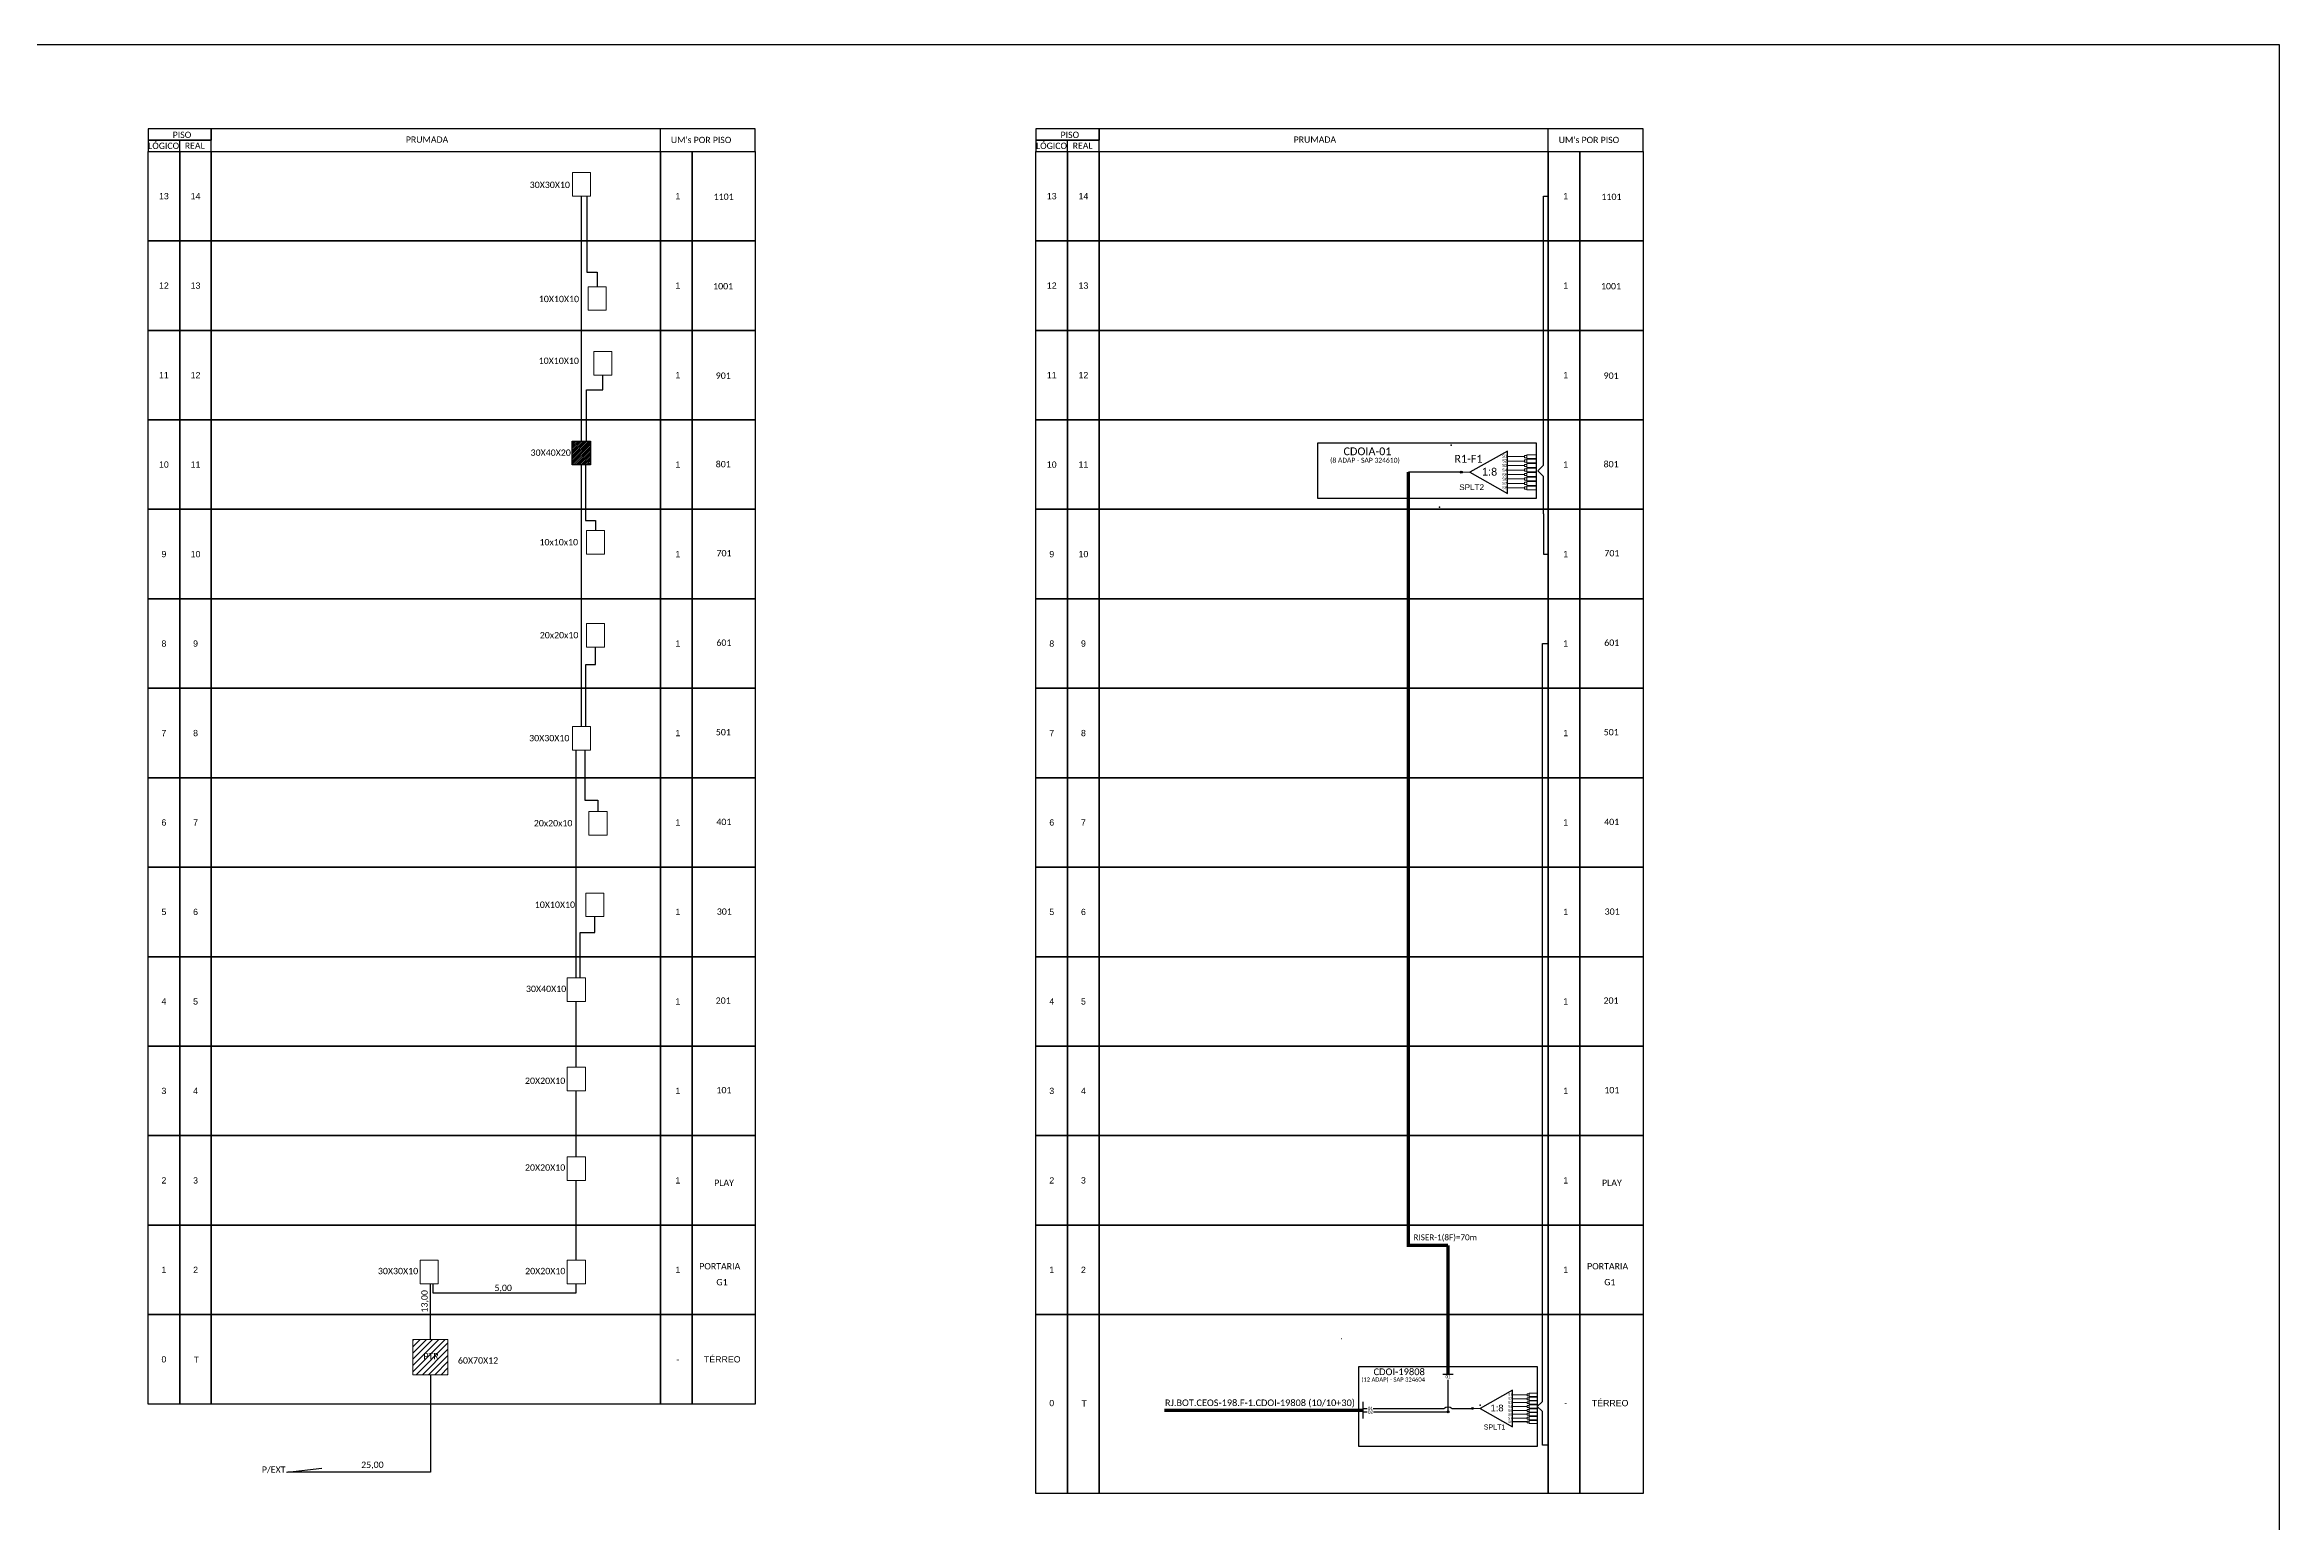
# Model space of a CAD drawing. Header units: metres. Extents: x 79.8 to 138.8, y 35.5 to 77.2.
# Drawn here: x 106.5 to 138.83, y 55.84 to 77.23 of the extents above; entities that cross this region are included whole.
import ezdxf
from ezdxf.enums import TextEntityAlignment as Align

# ---------------------------------------------------------------- set-up
doc = ezdxf.new("R2010")
doc.units = ezdxf.units.M
doc.layers.add('40.1-ETIQUETAS', color=1, linetype='Continuous', lineweight=20)
doc.layers.add('EXTRA', color=50, linetype='Continuous', plot=False)
doc.styles.add('ARIAL', font='arial.ttf')
doc.styles.get("Standard").update_dxf_attribs({"font": 'arial.ttf'})
doc.styles.add('WMF-Calibri0', font='calibri.ttf')
doc.linetypes.add('RESERVA', pattern='A,0.5,-0.15,["RESERVA",Standard,S=0.18,R=0,X=0,Y=-0.1],-1.3', length=1.95)

# ---------------------------------------------------------------- blocks, each defined once
blk = doc.blocks.new('A$C415C251F')
at = {"color": 3}
blk.add_point((0, 0), dxfattribs=at)
blk = doc.blocks.new('LEG_CDOIA8_C-SPLT_DIR')
at = {"color": 3}
blk.add_blockref('A$C415C251F', (0, 0), dxfattribs=at)
at = {"color": 1, "style": 'WMF-Calibri0', "flags": 4}
blk.add_attdef('CDO', (-26.84, -2.61), '', height=2, dxfattribs=at)
blk.add_attdef('MODELO', text='', height=1.5, dxfattribs=at).set_placement((-22.23, -4.54), align=Align.CENTER)
at = {"style": 'ARIAL', "flags": 4}
blk.add_attdef('SPLITAGEM', text='', height=1.5, dxfattribs=at).set_placement((-18.36, -12.59), align=Align.CENTER)
blk = doc.blocks.new('SPLITTER_')
blk.add_point((0, 0))
at = {"style": 'ARIAL', "flags": 4}
blk.add_attdef('SPLT', (0, -3.26), '', height=1.5, dxfattribs=at)
blk = doc.blocks.new('SPLT_1-8_SC-APC')
at = {"color": 1}
blk.add_lwpolyline([(-7.37, -2.1), (-17.04, -7.55), (-7.37, -13), (-7.37, -2.1)], dxfattribs=at)
at = {"color": 3, "lineweight": 0}
for points in [[(-2.99, -3.51), (-7.37, -3.51)], [(-7.37, -4.66), (-2.99, -4.66)], [(-2.41, -3.02), (-2.41, -4)], [(-2.41, -3.02), (0, -3.02)], [(-2.41, -4), (0, -4)], [(-2.41, -4.17), (-2.41, -5.16)], [(-2.41, -4.17), (0, -4.17)], [(-2.41, -5.16), (0, -5.16)], [(-2.41, -5.32), (-2.41, -6.31)], [(-2.41, -5.32), (0, -5.32)], [(-7.37, -5.82), (-2.99, -5.82)], [(-7.37, -6.97), (-2.99, -6.97)], [(-7.37, -8.12), (-2.99, -8.12)], [(-7.37, -9.28), (-2.99, -9.28)], [(-7.37, -10.43), (-2.99, -10.43)], [(-2.41, -6.31), (0, -6.31)], [(-2.41, -6.48), (-2.41, -7.46)], [(-2.41, -6.48), (0, -6.48)], [(-2.41, -7.46), (0, -7.46)], [(-2.41, -7.63), (-2.41, -8.62)], [(-2.41, -7.63), (0, -7.63)], [(-2.41, -8.62), (0, -8.62)], [(-2.41, -8.78), (-2.41, -9.77)], [(-2.41, -8.78), (0, -8.78)], [(-2.41, -9.77), (0, -9.77)], [(-2.41, -9.94), (-2.41, -10.92)], [(-2.41, -9.94), (0, -9.94)], [(-2.41, -10.92), (0, -10.92)], [(-2.41, -11.09), (-2.41, -12.08)], [(-2.41, -11.09), (0, -11.09)], [(-7.37, -11.58), (-2.99, -11.58)], [(-2.41, -12.08), (0, -12.08)]]:
    blk.add_lwpolyline(points, dxfattribs=at)
for points in [[(-2.99, -3.22), (-2.41, -3.22), (-2.41, -3.8), (-2.99, -3.8)], [(-2.99, -4.38), (-2.41, -4.38), (-2.41, -4.95), (-2.99, -4.95)], [(-2.99, -5.53), (-2.41, -5.53), (-2.41, -6.1), (-2.99, -6.1)], [(-2.99, -6.68), (-2.41, -6.68), (-2.41, -7.26), (-2.99, -7.26)], [(-2.99, -7.84), (-2.41, -7.84), (-2.41, -8.41), (-2.99, -8.41)], [(-2.99, -8.99), (-2.41, -8.99), (-2.41, -9.56), (-2.99, -9.56)], [(-2.99, -10.14), (-2.41, -10.14), (-2.41, -10.72), (-2.99, -10.72)], [(-2.99, -11.3), (-2.41, -11.3), (-2.41, -11.87), (-2.99, -11.87)]]:
    blk.add_lwpolyline(points, close=True, dxfattribs=at)
at = {"color": 1, "lineweight": 0}
blk.add_lwpolyline([(-17.04, -7.55), (-19.26, -7.55)], dxfattribs=at)
at = {"color": 1, "style": 'ARIAL'}
for s, height, p in [('S1', 0.75, (-8.74, -3.78)), ('S2', 0.75, (-8.74, -4.97)), ('S3', 0.75, (-8.74, -6.18)), ('1:8', 2, (-13.91, -8.4)), ('S4', 0.75, (-8.74, -7.36)), ('S5', 0.75, (-8.74, -8.57)), ('S6', 0.75, (-8.74, -9.69)), ('S7', 0.75, (-8.74, -10.78)), ('S8', 0.75, (-8.74, -11.9))]:
    blk.add_text(s, height=height, dxfattribs=at).set_placement(p)

msp = doc.modelspace()

# ---------------------------------------------------------------- hatches: boundary and pattern name
h = msp.add_hatch(color=3)
h.dxf.hatch_style = 1
edge = h.paths.add_edge_path()
edge.add_arc((126.991, 71.04), 0.0144, 0, 360)
at = {"linetype": 'Continuous'}
h = msp.add_hatch(dxfattribs=at)
h.set_pattern_fill('ANSI31', color=1, scale=0.020077, style=0)
h.set_pattern_definition([(45, (20.48589, 1.9295), (-0.0450746, 0.0450746), [])])
h.paths.add_polyline_path([(112.077, 58.484), (111.824, 58.484), (111.824, 57.976), (112.331, 57.976), (112.331, 58.484)])
h.paths.add_polyline_path([(111.986, 58.189), (112.19, 58.189), (112.19, 58.3), (111.986, 58.3)], flags=24)
h = msp.add_hatch(color=3)
h.dxf.hatch_style = 1
edge = h.paths.add_edge_path()
edge.add_arc((126.8, 57.439), 0.0125, 0, 360)
h = msp.add_hatch(color=3)
h.dxf.hatch_style = 1
edge = h.paths.add_edge_path()
edge.add_arc((127.154, 57.488), 0.0125, 0, 360)
at = {"layer": 'EXTRA'}
h = msp.add_hatch(dxfattribs=at)
h.set_pattern_fill('ANSI31', color=1, scale=0.145334, style=0)
h.set_pattern_definition([(45, (209.996991, 21.601302), (-0.0128458156, 0.0128458156), [])])
h.paths.add_polyline_path([(114.393, 71.489), (114.129, 71.489), (114.129, 71.146), (114.393, 71.146)])

# ---------------------------------------------------------------- linework, layer by layer
at = {"color": 3}
for p, q in [((125.567, 57.488), (125.63, 57.488)), ((126.052, 57.488), (126.739, 57.488)), ((126.86, 57.488), (126.972, 57.488)), ((126.972, 57.488), (127.005, 57.488))]:
    msp.add_line(p, q, dxfattribs=at)
at = {"color": 7}
msp.add_lwpolyline([(79.787, 35.527), (138.826, 35.527), (138.826, 77.225), (79.787, 77.225)], close=True, dxfattribs=at)
at = {"color": 0}
for points in [[(107.992, 75.843), (108.907, 75.843), (108.907, 76.005), (107.992, 76.005)], [(120.837, 75.843), (121.752, 75.843), (121.752, 76.005), (120.837, 76.005)], [(107.992, 75.68), (108.907, 75.68), (108.907, 75.843), (107.992, 75.843)], [(120.837, 75.68), (121.752, 75.68), (121.752, 75.843), (120.837, 75.843)]]:
    msp.add_lwpolyline(points, close=True, dxfattribs=at)
for points in [[(108.907, 75.68), (116.777, 75.68), (116.777, 76.005), (108.907, 76.005), (108.907, 76.005), (108.907, 75.843)], [(115.404, 75.68), (115.404, 76.005)], [(121.752, 75.68), (129.622, 75.68), (129.622, 76.005), (121.752, 76.005), (121.752, 76.005), (121.752, 75.843)], [(128.249, 75.68), (128.249, 76.005)], [(108.45, 75.68), (108.45, 75.843)], [(121.295, 75.68), (121.295, 75.843)]]:
    msp.add_lwpolyline(points)
for points in [[(107.992, 75.68), (108.45, 75.68), (108.45, 74.385), (107.992, 74.385)], [(108.45, 75.68), (108.907, 75.68), (108.907, 74.385), (108.45, 74.385)], [(108.907, 75.68), (115.404, 75.68), (115.404, 74.385), (108.907, 74.385)], [(115.404, 75.68), (115.862, 75.68), (115.862, 74.385), (115.404, 74.385)], [(115.862, 75.68), (116.777, 75.68), (116.777, 74.385), (115.862, 74.385)], [(120.837, 75.68), (121.295, 75.68), (121.295, 74.385), (120.837, 74.385)], [(121.295, 75.68), (121.752, 75.68), (121.752, 74.385), (121.295, 74.385)], [(121.752, 75.68), (128.25, 75.68), (128.25, 74.385), (121.752, 74.385)], [(128.25, 75.68), (128.707, 75.68), (128.707, 74.385), (128.25, 74.385)], [(128.707, 75.68), (129.622, 75.68), (129.622, 74.385), (128.707, 74.385)], [(107.992, 74.385), (108.45, 74.385), (108.45, 73.09), (107.992, 73.09)], [(108.45, 74.385), (108.907, 74.385), (108.907, 73.09), (108.45, 73.09)], [(108.907, 74.385), (115.404, 74.385), (115.404, 73.09), (108.907, 73.09)], [(115.404, 74.385), (115.862, 74.385), (115.862, 73.09), (115.404, 73.09)], [(115.862, 74.385), (116.777, 74.385), (116.777, 73.09), (115.862, 73.09)], [(120.837, 74.385), (121.295, 74.385), (121.295, 73.09), (120.837, 73.09)], [(121.295, 74.385), (121.752, 74.385), (121.752, 73.09), (121.295, 73.09)], [(121.752, 74.385), (128.25, 74.385), (128.25, 73.09), (121.752, 73.09)], [(128.25, 74.385), (128.707, 74.385), (128.707, 73.09), (128.25, 73.09)], [(128.707, 74.385), (129.622, 74.385), (129.622, 73.09), (128.707, 73.09)], [(107.992, 73.09), (108.45, 73.09), (108.45, 71.796), (107.992, 71.796)], [(108.45, 73.09), (108.907, 73.09), (108.907, 71.796), (108.45, 71.796)], [(108.907, 73.09), (115.404, 73.09), (115.404, 71.796), (108.907, 71.796)], [(115.404, 73.09), (115.862, 73.09), (115.862, 71.796), (115.404, 71.796)], [(115.862, 73.09), (116.777, 73.09), (116.777, 71.796), (115.862, 71.796)], [(120.837, 73.09), (121.295, 73.09), (121.295, 71.796), (120.837, 71.796)], [(121.295, 73.09), (121.752, 73.09), (121.752, 71.796), (121.295, 71.796)], [(121.752, 73.09), (128.25, 73.09), (128.25, 71.796), (121.752, 71.796)], [(128.25, 73.09), (128.707, 73.09), (128.707, 71.796), (128.25, 71.796)], [(128.707, 73.09), (129.622, 73.09), (129.622, 71.796), (128.707, 71.796)], [(107.992, 71.796), (108.45, 71.796), (108.45, 70.501), (107.992, 70.501)], [(108.45, 71.796), (108.907, 71.796), (108.907, 70.501), (108.45, 70.501)], [(108.907, 71.796), (115.404, 71.796), (115.404, 70.501), (108.907, 70.501)], [(115.404, 71.796), (115.862, 71.796), (115.862, 70.501), (115.404, 70.501)], [(115.862, 71.796), (116.777, 71.796), (116.777, 70.501), (115.862, 70.501)], [(120.837, 71.796), (121.295, 71.796), (121.295, 70.501), (120.837, 70.501)], [(121.295, 71.796), (121.752, 71.796), (121.752, 70.501), (121.295, 70.501)], [(121.752, 71.796), (128.25, 71.796), (128.25, 70.501), (121.752, 70.501)], [(128.25, 71.796), (128.707, 71.796), (128.707, 70.501), (128.25, 70.501)], [(128.707, 71.796), (129.622, 71.796), (129.622, 70.501), (128.707, 70.501)], [(107.992, 70.501), (108.45, 70.501), (108.45, 69.206), (107.992, 69.206)], [(108.45, 70.501), (108.907, 70.501), (108.907, 69.206), (108.45, 69.206)], [(108.907, 70.501), (115.404, 70.501), (115.404, 69.206), (108.907, 69.206)], [(115.404, 70.501), (115.862, 70.501), (115.862, 69.206), (115.404, 69.206)], [(115.862, 70.501), (116.777, 70.501), (116.777, 69.206), (115.862, 69.206)], [(120.837, 70.501), (121.295, 70.501), (121.295, 69.206), (120.837, 69.206)], [(121.295, 70.501), (121.752, 70.501), (121.752, 69.206), (121.295, 69.206)], [(121.752, 70.501), (128.25, 70.501), (128.25, 69.206), (121.752, 69.206)], [(128.25, 70.501), (128.707, 70.501), (128.707, 69.206), (128.25, 69.206)], [(128.707, 70.501), (129.622, 70.501), (129.622, 69.206), (128.707, 69.206)], [(107.992, 69.206), (108.45, 69.206), (108.45, 67.911), (107.992, 67.911)], [(108.45, 69.206), (108.907, 69.206), (108.907, 67.911), (108.45, 67.911)], [(108.907, 69.206), (115.404, 69.206), (115.404, 67.911), (108.907, 67.911)], [(115.404, 69.206), (115.862, 69.206), (115.862, 67.911), (115.404, 67.911)], [(115.862, 69.206), (116.777, 69.206), (116.777, 67.911), (115.862, 67.911)], [(120.837, 69.206), (121.295, 69.206), (121.295, 67.911), (120.837, 67.911)], [(121.295, 69.206), (121.752, 69.206), (121.752, 67.911), (121.295, 67.911)], [(121.752, 69.206), (128.25, 69.206), (128.25, 67.911), (121.752, 67.911)], [(128.25, 69.206), (128.707, 69.206), (128.707, 67.911), (128.25, 67.911)], [(128.707, 69.206), (129.622, 69.206), (129.622, 67.911), (128.707, 67.911)], [(107.992, 67.911), (108.45, 67.911), (108.45, 66.616), (107.992, 66.616)], [(108.45, 67.911), (108.907, 67.911), (108.907, 66.616), (108.45, 66.616)], [(108.907, 67.911), (115.404, 67.911), (115.404, 66.616), (108.907, 66.616)], [(115.404, 67.911), (115.862, 67.911), (115.862, 66.616), (115.404, 66.616)], [(115.862, 67.911), (116.777, 67.911), (116.777, 66.616), (115.862, 66.616)], [(120.837, 67.911), (121.295, 67.911), (121.295, 66.616), (120.837, 66.616)], [(121.295, 67.911), (121.752, 67.911), (121.752, 66.616), (121.295, 66.616)], [(121.752, 67.911), (128.25, 67.911), (128.25, 66.616), (121.752, 66.616)], [(128.25, 67.911), (128.707, 67.911), (128.707, 66.616), (128.25, 66.616)], [(128.707, 67.911), (129.622, 67.911), (129.622, 66.616), (128.707, 66.616)], [(107.992, 66.616), (108.45, 66.616), (108.45, 65.321), (107.992, 65.321)], [(108.45, 66.616), (108.907, 66.616), (108.907, 65.321), (108.45, 65.321)], [(108.907, 66.616), (115.404, 66.616), (115.404, 65.321), (108.907, 65.321)], [(115.404, 66.616), (115.862, 66.616), (115.862, 65.321), (115.404, 65.321)], [(115.862, 66.616), (116.777, 66.616), (116.777, 65.321), (115.862, 65.321)], [(120.837, 66.616), (121.295, 66.616), (121.295, 65.321), (120.837, 65.321)], [(121.295, 66.616), (121.752, 66.616), (121.752, 65.321), (121.295, 65.321)], [(121.752, 66.616), (128.25, 66.616), (128.25, 65.321), (121.752, 65.321)], [(128.25, 66.616), (128.707, 66.616), (128.707, 65.321), (128.25, 65.321)], [(128.707, 66.616), (129.622, 66.616), (129.622, 65.321), (128.707, 65.321)], [(107.992, 65.321), (108.45, 65.321), (108.45, 64.026), (107.992, 64.026)], [(108.45, 65.321), (108.907, 65.321), (108.907, 64.026), (108.45, 64.026)], [(108.907, 65.321), (115.404, 65.321), (115.404, 64.026), (108.907, 64.026)], [(115.404, 65.321), (115.862, 65.321), (115.862, 64.026), (115.404, 64.026)], [(115.862, 65.321), (116.777, 65.321), (116.777, 64.026), (115.862, 64.026)], [(120.837, 65.321), (121.295, 65.321), (121.295, 64.026), (120.837, 64.026)], [(121.295, 65.321), (121.752, 65.321), (121.752, 64.026), (121.295, 64.026)], [(121.752, 65.321), (128.25, 65.321), (128.25, 64.026), (121.752, 64.026)], [(128.25, 65.321), (128.707, 65.321), (128.707, 64.026), (128.25, 64.026)], [(128.707, 65.321), (129.622, 65.321), (129.622, 64.026), (128.707, 64.026)], [(107.992, 64.026), (108.45, 64.026), (108.45, 62.731), (107.992, 62.731)], [(108.45, 64.026), (108.907, 64.026), (108.907, 62.731), (108.45, 62.731)], [(108.907, 64.026), (115.404, 64.026), (115.404, 62.731), (108.907, 62.731)], [(115.404, 64.026), (115.862, 64.026), (115.862, 62.731), (115.404, 62.731)], [(115.862, 64.026), (116.777, 64.026), (116.777, 62.731), (115.862, 62.731)], [(120.837, 64.026), (121.295, 64.026), (121.295, 62.731), (120.837, 62.731)], [(121.295, 64.026), (121.752, 64.026), (121.752, 62.731), (121.295, 62.731)], [(121.752, 64.026), (128.25, 64.026), (128.25, 62.731), (121.752, 62.731)], [(128.25, 64.026), (128.707, 64.026), (128.707, 62.731), (128.25, 62.731)], [(128.707, 64.026), (129.622, 64.026), (129.622, 62.731), (128.707, 62.731)], [(107.992, 62.731), (108.45, 62.731), (108.45, 61.437), (107.992, 61.437)], [(108.45, 62.731), (108.907, 62.731), (108.907, 61.437), (108.45, 61.437)], [(108.907, 62.731), (115.404, 62.731), (115.404, 61.437), (108.907, 61.437)], [(115.404, 62.731), (115.862, 62.731), (115.862, 61.437), (115.404, 61.437)], [(115.862, 62.731), (116.777, 62.731), (116.777, 61.437), (115.862, 61.437)], [(120.837, 62.731), (121.295, 62.731), (121.295, 61.437), (120.837, 61.437)], [(121.295, 62.731), (121.752, 62.731), (121.752, 61.437), (121.295, 61.437)], [(121.752, 62.731), (128.25, 62.731), (128.25, 61.437), (121.752, 61.437)], [(128.25, 62.731), (128.707, 62.731), (128.707, 61.437), (128.25, 61.437)], [(128.707, 62.731), (129.622, 62.731), (129.622, 61.437), (128.707, 61.437)], [(107.992, 61.437), (108.45, 61.437), (108.45, 60.142), (107.992, 60.142)], [(108.45, 61.437), (108.907, 61.437), (108.907, 60.142), (108.45, 60.142)], [(108.907, 61.437), (115.404, 61.437), (115.404, 60.142), (108.907, 60.142)], [(115.404, 61.437), (115.862, 61.437), (115.862, 60.142), (115.404, 60.142)], [(115.862, 61.437), (116.777, 61.437), (116.777, 60.142), (115.862, 60.142)], [(120.837, 61.437), (121.295, 61.437), (121.295, 60.142), (120.837, 60.142)], [(121.295, 61.437), (121.752, 61.437), (121.752, 60.142), (121.295, 60.142)], [(121.752, 61.437), (128.25, 61.437), (128.25, 60.142), (121.752, 60.142)], [(128.25, 61.437), (128.707, 61.437), (128.707, 60.142), (128.25, 60.142)], [(128.707, 61.437), (129.622, 61.437), (129.622, 60.142), (128.707, 60.142)], [(107.992, 60.142), (108.45, 60.142), (108.45, 58.847), (107.992, 58.847)], [(108.45, 60.142), (108.907, 60.142), (108.907, 58.847), (108.45, 58.847)], [(108.907, 60.142), (115.404, 60.142), (115.404, 58.847), (108.907, 58.847)], [(115.404, 60.142), (115.862, 60.142), (115.862, 58.847), (115.404, 58.847)], [(115.862, 60.142), (116.777, 60.142), (116.777, 58.847), (115.862, 58.847)], [(120.837, 60.142), (121.295, 60.142), (121.295, 58.847), (120.837, 58.847)], [(121.295, 60.142), (121.752, 60.142), (121.752, 58.847), (121.295, 58.847)], [(121.752, 60.142), (128.25, 60.142), (128.25, 58.847), (121.752, 58.847)], [(128.25, 60.142), (128.707, 60.142), (128.707, 58.847), (128.25, 58.847)], [(128.707, 60.142), (129.622, 60.142), (129.622, 58.847), (128.707, 58.847)], [(107.992, 58.847), (108.45, 58.847), (108.45, 57.552), (107.992, 57.552)], [(108.45, 58.847), (108.907, 58.847), (108.907, 57.552), (108.45, 57.552)], [(108.907, 58.847), (115.404, 58.847), (115.404, 57.552), (108.907, 57.552)], [(115.404, 58.847), (115.862, 58.847), (115.862, 57.552), (115.404, 57.552)], [(115.862, 58.847), (116.777, 58.847), (116.777, 57.552), (115.862, 57.552)], [(120.837, 58.847), (121.295, 58.847), (121.295, 56.257), (120.837, 56.257)], [(121.295, 58.847), (121.752, 58.847), (121.752, 56.257), (121.295, 56.257)], [(121.752, 58.847), (128.25, 58.847), (128.25, 56.257), (121.752, 56.257)], [(128.25, 58.847), (128.707, 58.847), (128.707, 56.257), (128.25, 56.257)], [(128.707, 58.847), (129.622, 58.847), (129.622, 56.257), (128.707, 56.257)]]:
    msp.add_lwpolyline(points, close=True)
at = {"color": 0, "lineweight": 0}
for points in [[(114.13, 75.374), (114.392, 75.374), (114.392, 75.033), (114.13, 75.033)], [(114.359, 73.722), (114.621, 73.722), (114.621, 73.381), (114.359, 73.381)], [(114.44, 72.784), (114.702, 72.784), (114.702, 72.443), (114.44, 72.443)], [(114.335, 70.194), (114.597, 70.194), (114.597, 69.853), (114.335, 69.853)], [(114.335, 68.849), (114.597, 68.849), (114.597, 68.508), (114.335, 68.508)], [(114.13, 67.358), (114.392, 67.358), (114.392, 67.017), (114.13, 67.017)], [(114.37, 66.127), (114.632, 66.127), (114.632, 65.786), (114.37, 65.786)], [(114.325, 64.947), (114.587, 64.947), (114.587, 64.606), (114.325, 64.606)], [(114.056, 63.72), (114.318, 63.72), (114.318, 63.379), (114.056, 63.379)], [(114.056, 62.425), (114.318, 62.425), (114.318, 62.084), (114.056, 62.084)], [(114.056, 61.13), (114.318, 61.13), (114.318, 60.789), (114.056, 60.789)], [(111.928, 59.632), (112.189, 59.632), (112.189, 59.291), (111.928, 59.291)], [(114.056, 59.632), (114.318, 59.632), (114.318, 59.291), (114.056, 59.291)]]:
    msp.add_lwpolyline(points, close=True, dxfattribs=at)
at = {"color": 3}
for points in [[(114.261, 71.489), (114.261, 75.033)], [(114.339, 75.033), (114.339, 73.932), (114.49, 73.932), (114.49, 73.722)], [(128.182, 71.422), (128.182, 75.033), (128.25, 75.033)], [(114.335, 71.489), (114.335, 72.228), (114.571, 72.228), (114.571, 72.443)], [(114.261, 67.358), (114.261, 71.148)], [(114.319, 71.148), (114.319, 70.339), (114.466, 70.339), (114.466, 70.194)], [(128.182, 70.435), (128.182, 70.977), (128.097, 71.059), (128.182, 71.14), (128.182, 71.422)], [(128.182, 70.435), (128.182, 69.853), (128.25, 69.853)], [(128.166, 58.099), (128.166, 68.558), (128.25, 68.558)], [(114.326, 67.358), (114.326, 68.254), (114.466, 68.254), (114.466, 68.508)], [(114.187, 63.722), (114.187, 67.017)], [(114.311, 67.017), (114.311, 66.29), (114.501, 66.29), (114.501, 66.127)], [(114.244, 63.722), (114.244, 64.376), (114.456, 64.376), (114.456, 64.606)], [(114.187, 62.425), (114.187, 63.379)], [(114.187, 61.13), (114.187, 62.084)], [(114.187, 59.632), (114.187, 60.789)], [(112.077, 58.484), (112.077, 59.291)], [(112.113, 59.291), (112.113, 59.163), (114.187, 59.163), (114.187, 59.291)], [(112.077, 57.976), (112.077, 56.566), (110.008, 56.566)], [(128.25, 56.957), (128.166, 56.957), (128.166, 57.444), (128.09, 57.518), (128.166, 57.591), (128.166, 58.099)], [(127.944, 57.292), (127.732, 57.292)], [(110.008, 56.566), (110.504, 56.626)]]:
    msp.add_lwpolyline(points, dxfattribs=at)
at = {"color": 1}
for points in [[(124.917, 71.461), (128.073, 71.461), (128.073, 70.657), (124.917, 70.657)], [(125.508, 58.096), (128.09, 58.096), (128.09, 56.935), (125.508, 56.935)]]:
    msp.add_lwpolyline(points, close=True, dxfattribs=at)
at = {"color": 5, "const_width": 0.0486}
for points in [[(126.226, 71.04), (126.226, 59.848), (126.799, 59.848)], [(126.799, 57.986), (126.799, 59.848)]]:
    msp.add_lwpolyline(points, dxfattribs=at)
at = {"color": 5}
for points in [[(126.977, 71.04), (126.226, 71.04)], [(126.726, 57.986), (126.873, 57.986)], [(126.799, 57.978), (126.799, 58.037)], [(126.799, 57.439), (126.799, 57.903)]]:
    msp.add_lwpolyline(points, dxfattribs=at)
at = {"color": 1, "lineweight": 0}
msp.add_lwpolyline([(111.824, 58.484), (112.331, 58.484), (112.331, 57.976), (111.824, 57.976)], close=True, dxfattribs=at)
at = {"color": 8, "linetype": 'RESERVA', "ltscale": 4}
msp.add_lwpolyline([(125.26, 58.499), (125.263, 58.499), (125.263, 58.499)], dxfattribs=at)
at = {"color": 1}
for points in [[(125.567, 57.586), (125.567, 57.341)], [(127.732, 57.753), (127.262, 57.488), (127.732, 57.223), (127.732, 57.753)]]:
    msp.add_lwpolyline(points, dxfattribs=at)
at = {"color": 3, "lineweight": 0}
for points in [[(127.944, 57.684), (127.732, 57.684)], [(127.732, 57.628), (127.944, 57.628)], [(127.732, 57.572), (127.944, 57.572)], [(127.973, 57.708), (128.09, 57.708)], [(127.973, 57.708), (127.973, 57.66)], [(127.973, 57.66), (128.09, 57.66)], [(127.973, 57.652), (128.09, 57.652)], [(127.973, 57.652), (127.973, 57.604)], [(127.973, 57.604), (128.09, 57.604)], [(127.973, 57.596), (128.09, 57.596)], [(127.973, 57.596), (127.973, 57.548)], [(127.973, 57.548), (128.09, 57.548)], [(127.732, 57.516), (127.944, 57.516)], [(127.732, 57.46), (127.944, 57.46)], [(127.732, 57.404), (127.944, 57.404)], [(127.732, 57.348), (127.944, 57.348)], [(127.973, 57.54), (128.09, 57.54)], [(127.973, 57.54), (127.973, 57.492)], [(127.973, 57.492), (128.09, 57.492)], [(127.973, 57.484), (128.09, 57.484)], [(127.973, 57.484), (127.973, 57.436)], [(127.973, 57.436), (128.09, 57.436)], [(127.973, 57.428), (128.09, 57.428)], [(127.973, 57.428), (127.973, 57.38)], [(127.973, 57.38), (128.09, 57.38)], [(127.973, 57.372), (128.09, 57.372)], [(127.973, 57.372), (127.973, 57.324)], [(127.973, 57.324), (128.09, 57.324)], [(127.973, 57.316), (128.09, 57.316)], [(127.973, 57.316), (127.973, 57.268)], [(127.973, 57.268), (128.09, 57.268)]]:
    msp.add_lwpolyline(points, dxfattribs=at)
for points in [[(127.944, 57.698), (127.973, 57.698), (127.973, 57.67), (127.944, 57.67)], [(127.944, 57.642), (127.973, 57.642), (127.973, 57.614), (127.944, 57.614)], [(127.944, 57.586), (127.973, 57.586), (127.973, 57.558), (127.944, 57.558)], [(127.944, 57.53), (127.973, 57.53), (127.973, 57.502), (127.944, 57.502)], [(127.944, 57.474), (127.973, 57.474), (127.973, 57.446), (127.944, 57.446)], [(127.944, 57.418), (127.973, 57.418), (127.973, 57.39), (127.944, 57.39)], [(127.944, 57.362), (127.973, 57.362), (127.973, 57.334), (127.944, 57.334)], [(127.944, 57.306), (127.973, 57.306), (127.973, 57.278), (127.944, 57.278)]]:
    msp.add_lwpolyline(points, close=True, dxfattribs=at)
at = {"color": 1, "const_width": 0.0486}
for points in [[(123.425, 57.463), (122.696, 57.463)], [(123.341, 57.463), (125.567, 57.463)]]:
    msp.add_lwpolyline(points, dxfattribs=at)
at = {"color": 2}
for points in [[(125.567, 57.439), (125.629, 57.439)], [(125.722, 57.439), (126.799, 57.439)], [(126.052, 57.439), (126.799, 57.439)]]:
    msp.add_lwpolyline(points, dxfattribs=at)
at = {"color": 3}
msp.add_lwpolyline([(125.715, 57.488), (126.739, 57.488, -0.413875), (126.86, 57.488), (127.154, 57.488)], format="xyb", dxfattribs=at)
at = {"color": 7}
for points in [[(125.959, 57.439), (125.959, 57.439)], [(126.799, 57.436), (126.799, 57.436)]]:
    msp.add_lwpolyline(points, dxfattribs=at)
at = {"color": 1, "lineweight": 0}
msp.add_lwpolyline([(127.262, 57.488), (127.154, 57.488)], dxfattribs=at)
at = {"color": 3}
for centre, radius in [((126.991, 71.04), 0.0144), ((126.8, 57.439), 0.0125), ((127.154, 57.488), 0.0125)]:
    msp.add_circle(centre, radius, dxfattribs=at)
msp.add_point((127.262, 57.536))
at = {"layer": 'EXTRA', "color": 1}
msp.add_lwpolyline([(114.129, 71.489), (114.393, 71.489), (114.393, 71.146), (114.129, 71.146)], close=True, dxfattribs=at)

# ---------------------------------------------------------------- block references
at = {"color": 0}
ref = msp.add_blockref('LEG_CDOIA8_C-SPLT_DIR', (126.845, 71.43), dxfattribs=dict(at, xscale=0.05616000000001278, yscale=0.05616000000001278, zscale=0.05616))
ref.add_attrib('CDO', 'CDOIA-01', (125.287, 71.284), dxfattribs={"color": 1, "height": 0.1123, "style": 'WMF-Calibri0'})
ref.add_attrib('MODELO', '(8 ADAP - SAP 324610)', dxfattribs={"color": 1, "height": 0.0702, "style": 'WMF-Calibri0'}).set_placement((125.597, 71.176), align=Align.CENTER)
at = {"color": 3, "xscale": 0.05616000000001278, "yscale": 0.05616000000001278, "zscale": 0.05616}
msp.add_blockref('SPLT_1-8_SC-APC', (128.073, 71.461), dxfattribs=at)
ref = msp.add_blockref('SPLITTER_', (126.676, 70.53), dxfattribs=dict(xscale=0.05616000000001278, yscale=0.05616000000001278, zscale=0.05616))
ref.add_attrib('SPLT', 'SPLT2', (126.961, 70.779), dxfattribs={"height": 0.0842, "style": 'ARIAL'})

# ---------------------------------------------------------------- texts
at = {"color": 0, "style": 'WMF-Calibri0'}
for s, height, p in [('  LÓGICO', 0.091, (107.929, 75.716)), ('     PISO', 0.091, (108.188, 75.875)), ('    REAL', 0.091, (108.395, 75.718)), ('PRUMADA', 0.091, (111.721, 75.806)), ("UM's POR PISO", 0.09096, (115.555, 75.801)), ('  LÓGICO', 0.091, (120.774, 75.716)), ('     PISO', 0.091, (121.033, 75.875)), ('    REAL', 0.091, (121.24, 75.718)), ('PRUMADA', 0.091, (124.566, 75.806)), ("UM's POR PISO", 0.09096, (128.4, 75.801))]:
    msp.add_text(s, height=height, dxfattribs=at).set_placement(p)
at = {"style": 'WMF-Calibri0'}
for s, p in [('30X30X10', (113.513, 75.151)), ('1101', (116.174, 74.979)), ('1101', (129.019, 74.979)), ('1001', (116.167, 73.684)), ('1001', (129.012, 73.684)), ('10X10X10', (113.645, 73.499)), ('10X10X10', (113.643, 72.605)), ('901', (116.205, 72.389)), ('901', (129.05, 72.389)), ('30X40X20', (113.526, 71.275)), ('801', (116.205, 71.109)), ('801', (129.05, 71.109)), ('701', (116.216, 69.82)), ('701', (129.061, 69.82)), ('601', (116.214, 68.525)), ('601', (129.059, 68.525)), ('501', (116.206, 67.23)), ('501', (129.051, 67.23)), ('30X30X10', (113.505, 67.144)), ('401', (116.213, 65.931)), ('401', (129.058, 65.931)), ('10X10X10', (113.587, 64.733)), ('301', (116.22, 64.633)), ('301', (129.065, 64.633)), ('30X40X10', (113.459, 63.516)), ('201', (116.204, 63.345)), ('201', (129.049, 63.345)), ('20X20X10', (113.445, 62.185)), ('101', (116.215, 62.05)), ('101', (129.06, 62.05)), ('20X20X10', (113.445, 60.929)), ('PLAY', (116.182, 60.708)), ('PLAY', (129.027, 60.708)), ('20X20X10', (113.447, 59.431)), ('PORTARIA', (115.966, 59.5)), ('PORTARIA', (128.811, 59.5)), ('5,00', (113.003, 59.187)), ('G1', (116.214, 59.27)), ('G1', (129.059, 59.27)), ('PTR', (111.975, 58.199)), ('60X70X12', (112.475, 58.137)), ('25,00', (111.075, 56.627))]:
    msp.add_text(s, height=0.0916, dxfattribs=at).set_placement(p)
at = {"color": 5, "style": 'WMF-Calibri0'}
for s, height, p in [('R1-F1', 0.1123, (126.891, 71.177)), ('RISER-1(8F)=70m', 0.08424, (126.3, 59.922))]:
    msp.add_text(s, height=height, dxfattribs=at).set_placement(p)
at = {"color": 7, "style": 'WMF-Calibri0'}
for s, p in [('10x10x10', (113.655, 69.98)), ('20x20x10', (113.659, 68.634)), ('20x20x10', (113.573, 65.913)), ('30X30X10', (111.317, 59.431)), ('P/EXT.', (109.638, 56.557))]:
    msp.add_text(s, height=0.0916, dxfattribs=at).set_placement(p)
at = {"style": 'WMF-Calibri0'}
msp.add_text('13,00', height=0.0916, rotation=90, dxfattribs=at).set_placement((112.036, 58.876))
at = {"color": 1, "style": 'WMF-Calibri0'}
msp.add_text('(12 ADAP) - SAP 324604', height=0.06075, dxfattribs=at).set_placement((126.006, 57.876), align=Align.CENTER)
at = {"color": 1}
for s, height, style, p in [('CDOI-19808', 0.0972, 'WMF-Calibri0', (125.721, 57.97)), ('S1', 0.0365, 'ARIAL', (127.665, 57.671)), ('S2', 0.0365, 'ARIAL', (127.665, 57.613)), ('S3', 0.0365, 'ARIAL', (127.665, 57.554)), ('1:8', 0.0972, 'ARIAL', (127.414, 57.446)), ('S4', 0.0365, 'ARIAL', (127.665, 57.497)), ('S5', 0.0365, 'ARIAL', (127.665, 57.438)), ('S6', 0.0365, 'ARIAL', (127.665, 57.384)), ('S7', 0.0365, 'ARIAL', (127.665, 57.33)), ('S8', 0.0365, 'ARIAL', (127.665, 57.276))]:
    msp.add_text(s, height=height, dxfattribs=dict(at, style=style)).set_placement(p)
at = {"style": 'ARIAL'}
for s, p in [('01', (126.8, 57.949)), ('01', (125.676, 57.488)), ('02', (125.677, 57.435))]:
    msp.add_text(s, height=0.0486, dxfattribs=at).set_placement(p, align=Align.MIDDLE_CENTER)
msp.add_text('SPLT1', height=0.0729, dxfattribs=at).set_placement((127.472, 57.183), align=Align.CENTER)
at = {"style": 'ARIAL', "flags": 12}
for tag, text, p in [('13', 'XX', (108.221, 75.033)), ('14', 'XX', (108.679, 75.033)), ('1', 'XX', (115.657, 75.033)), ('13', 'XX', (121.066, 75.033)), ('14', 'XX', (121.524, 75.033)), ('1', 'XX', (128.502, 75.033)), ('12', 'XX', (108.221, 73.738)), ('13', 'XX', (108.679, 73.738)), ('1', 'XX', (115.657, 73.738)), ('12', 'XX', (121.066, 73.738)), ('13', 'XX', (121.524, 73.738)), ('1', 'XX', (128.502, 73.738)), ('11', 'XX', (108.221, 72.443)), ('12', 'XX', (108.679, 72.443)), ('1', 'XX', (115.657, 72.443)), ('11', 'XX', (121.066, 72.443)), ('12', 'XX', (121.524, 72.443)), ('1', 'XX', (128.502, 72.443)), ('10', 'XX', (108.221, 71.148)), ('11', 'XX', (108.679, 71.148)), ('1', 'XX', (115.657, 71.148)), ('10', 'XX', (121.066, 71.148)), ('11', 'XX', (121.524, 71.148)), ('1', 'XX', (128.502, 71.148)), ('9', 'XX', (108.221, 69.853)), ('10', 'XX', (108.679, 69.853)), ('1', 'XX', (115.657, 69.853)), ('9', 'XX', (121.066, 69.853)), ('10', 'XX', (121.524, 69.853)), ('1', 'XX', (128.502, 69.853)), ('8', 'XX', (108.221, 68.558)), ('9', 'XX', (108.679, 68.558)), ('1', 'XX', (115.657, 68.558)), ('8', 'XX', (121.066, 68.558)), ('9', 'XX', (121.524, 68.558)), ('1', 'XX', (128.502, 68.558)), ('7', 'XX', (108.221, 67.263)), ('8', 'XX', (108.679, 67.263)), ('1', 'XX', (115.657, 67.263)), ('7', 'XX', (121.066, 67.263)), ('8', 'XX', (121.524, 67.263)), ('1', 'XX', (128.502, 67.263)), ('6', 'XX', (108.221, 65.969)), ('7', 'XX', (108.679, 65.969)), ('1', 'XX', (115.657, 65.969)), ('6', 'XX', (121.066, 65.969)), ('7', 'XX', (121.524, 65.969)), ('1', 'XX', (128.502, 65.969)), ('5', 'XX', (108.221, 64.674)), ('6', 'XX', (108.679, 64.674)), ('1', 'XX', (115.657, 64.674)), ('5', 'XX', (121.066, 64.674)), ('6', 'XX', (121.524, 64.674)), ('1', 'XX', (128.502, 64.674)), ('4', 'XX', (108.221, 63.379)), ('5', 'XX', (108.679, 63.379)), ('1', 'XX', (115.657, 63.379)), ('4', 'XX', (121.066, 63.379)), ('5', 'XX', (121.524, 63.379)), ('1', 'XX', (128.502, 63.379)), ('3', 'XX', (108.221, 62.084)), ('4', 'XX', (108.679, 62.084)), ('1', 'XX', (115.657, 62.084)), ('3', 'XX', (121.066, 62.084)), ('4', 'XX', (121.524, 62.084)), ('1', 'XX', (128.502, 62.084)), ('2', 'XX', (108.221, 60.789)), ('3', 'XX', (108.679, 60.789)), ('1', 'XX', (115.657, 60.789)), ('2', 'XX', (121.066, 60.789)), ('3', 'XX', (121.524, 60.789)), ('1', 'XX', (128.502, 60.789)), ('1', 'XX', (108.221, 59.494)), ('2', 'XX', (108.679, 59.494)), ('1', '0', (115.657, 59.494)), ('1', 'XX', (121.066, 59.494)), ('2', 'XX', (121.524, 59.494)), ('1', '0', (128.502, 59.494)), ('0', 'XX', (108.221, 58.199)), ('T', 'XX', (108.69, 58.194)), ('-', 'XX', (115.657, 58.199)), ('TÉRREO', 'XX', (116.299, 58.199)), ('0', 'XX', (121.066, 57.566)), ('T', 'XX', (121.535, 57.561)), ('-', 'XX', (128.502, 57.566)), ('TÉRREO', 'XX', (129.144, 57.566))]:
    msp.add_attdef(tag, text=text, height=0.091, dxfattribs=at).set_placement(p, align=Align.MIDDLE_CENTER)
at = {"layer": '40.1-ETIQUETAS', "color": 1, "style": 'WMF-Calibri0'}
msp.add_text('RJ.BOT.CEOS-198.F-1.CDOI-19808 (10/10+30)', height=0.09546, dxfattribs=at).set_placement((124.078, 57.57, 0.066), align=Align.MIDDLE_CENTER)

doc.saveas('drawing.dxf')
